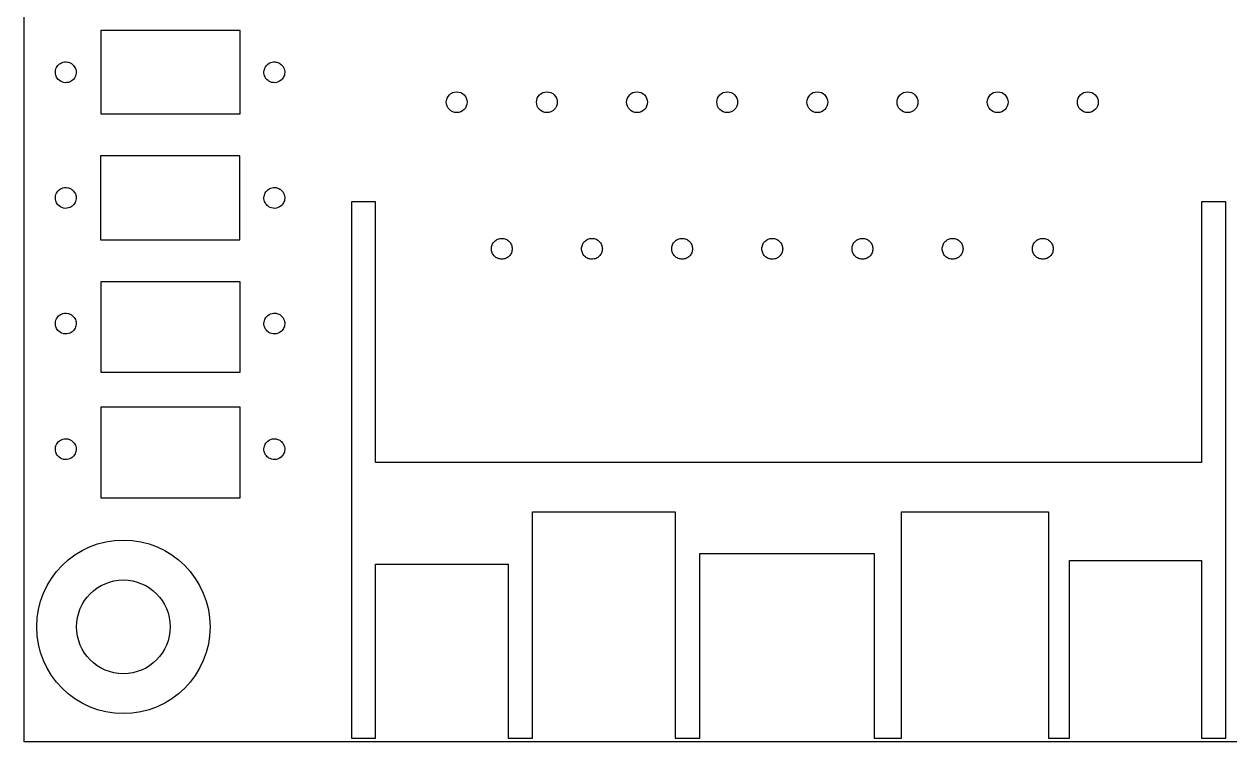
# Model space of a CAD drawing. Header units: millimetres. Extents: x -165 to 165, y -165 to 165.
# Drawn here: x -58.26 to -23.49, y 61.69 to 82.37 of the extents above; entities that cross this region are included whole.
import ezdxf

# ---------------------------------------------------------------- set-up
doc = ezdxf.new("R2010")
doc.units = ezdxf.units.MM
doc.layers.get('0').update_dxf_attribs({"linetype": 'CONTINUOUS'})

msp = doc.modelspace()

# ---------------------------------------------------------------- linework, layer by layer
for points in [[(-58.259, 104.686), (-15.259, 104.686), (-15.259, 61.686), (-58.259, 61.686)], [(-52.025, 82.18), (-56.05, 82.18), (-56.05, 79.779), (-52.025, 79.779)], [(-52.034, 78.568), (-56.059, 78.568), (-56.059, 76.156), (-52.034, 76.156)], [(-48.125, 69.737), (-48.125, 77.248), (-48.816, 77.248), (-48.816, 61.789), (-48.125, 61.789), (-48.125, 66.807), (-44.297, 66.807), (-44.297, 61.789), (-43.598, 61.789), (-43.598, 68.316), (-39.482, 68.316), (-39.482, 61.789), (-38.769, 61.789), (-38.769, 67.115), (-33.748, 67.115), (-33.748, 61.789), (-32.954, 61.789), (-32.954, 68.316), (-28.722, 68.316), (-28.722, 61.789), (-28.117, 61.789), (-28.117, 66.911), (-24.304, 66.911), (-24.304, 61.789), (-23.609, 61.789), (-23.609, 77.248), (-24.304, 77.248), (-24.304, 69.737)], [(-52.025, 74.942), (-56.05, 74.942), (-56.05, 72.341), (-52.025, 72.341)], [(-52.025, 71.331), (-56.05, 71.331), (-56.05, 68.72), (-52.025, 68.72)]]:
    msp.add_lwpolyline(points, close=True)
for centre, radius in [((-45.784, 80.117), 0.3), ((-43.184, 80.117), 0.3), ((-40.584, 80.117), 0.3), ((-37.984, 80.117), 0.3), ((-35.384, 80.117), 0.3), ((-32.784, 80.117), 0.3), ((-30.184, 80.117), 0.3), ((-27.584, 80.117), 0.3), ((-55.396, 65), 2.5), ((-55.396, 65), 1.35)]:
    msp.add_circle(centre, radius)
for points, knots in [([(-57.123, 80.686), (-57.188, 80.701), (-57.243, 80.733), (-57.286, 80.783), (-57.315, 80.817), (-57.336, 80.855), (-57.348, 80.897), (-57.355, 80.921), (-57.358, 80.945), (-57.359, 80.969), (-57.36, 80.994), (-57.358, 81.019), (-57.353, 81.043), (-57.347, 81.067), (-57.339, 81.091), (-57.328, 81.113), (-57.317, 81.135), (-57.303, 81.155), (-57.288, 81.173), (-57.259, 81.208), (-57.225, 81.234), (-57.185, 81.252), (-57.124, 81.28), (-57.061, 81.287), (-56.996, 81.273)], [0, 0, 0, 0, 0.125, 0.125, 0.125, 0.1875, 0.1875, 0.1875, 0.21875, 0.21875, 0.21875, 0.25, 0.25, 0.25, 0.28125, 0.28125, 0.28125, 0.3125, 0.3125, 0.3125, 0.375, 0.375, 0.375, 0.5, 0.5, 0.5, 0.5]), ([(-56.996, 81.273), (-56.967, 81.266), (-56.94, 81.257), (-56.916, 81.243), (-56.884, 81.226), (-56.856, 81.203), (-56.833, 81.176), (-56.803, 81.142), (-56.783, 81.104), (-56.771, 81.062), (-56.764, 81.038), (-56.76, 81.014), (-56.76, 80.99), (-56.759, 80.964), (-56.761, 80.94), (-56.766, 80.916), (-56.771, 80.892), (-56.78, 80.868), (-56.791, 80.846), (-56.802, 80.824), (-56.815, 80.803), (-56.83, 80.786), (-56.859, 80.751), (-56.894, 80.725), (-56.934, 80.707), (-56.995, 80.679), (-57.058, 80.672), (-57.123, 80.686)], [0, 0, 0, 0, 0.0625, 0.0625, 0.0625, 0.125, 0.125, 0.125, 0.1875, 0.1875, 0.1875, 0.21875, 0.21875, 0.21875, 0.25, 0.25, 0.25, 0.28125, 0.28125, 0.28125, 0.3125, 0.3125, 0.3125, 0.375, 0.375, 0.375, 0.5, 0.5, 0.5, 0.5]), ([(-50.98, 80.686), (-51.045, 80.672), (-51.108, 80.679), (-51.168, 80.707), (-51.209, 80.726), (-51.244, 80.752), (-51.272, 80.786), (-51.288, 80.804), (-51.301, 80.824), (-51.312, 80.846), (-51.323, 80.869), (-51.331, 80.892), (-51.336, 80.916), (-51.342, 80.941), (-51.344, 80.965), (-51.343, 80.99), (-51.342, 81.015), (-51.338, 81.039), (-51.332, 81.062), (-51.319, 81.105), (-51.299, 81.143), (-51.27, 81.176), (-51.226, 81.226), (-51.172, 81.259), (-51.107, 81.273)], [0.5, 0.5, 0.5, 0.5, 0.625, 0.625, 0.625, 0.6875, 0.6875, 0.6875, 0.71875, 0.71875, 0.71875, 0.75, 0.75, 0.75, 0.78125, 0.78125, 0.78125, 0.8125, 0.8125, 0.8125, 0.875, 0.875, 0.875, 1, 1, 1, 1]), ([(-51.107, 81.273), (-51.078, 81.279), (-51.049, 81.281), (-51.021, 81.279), (-50.985, 81.276), (-50.951, 81.267), (-50.918, 81.252), (-50.877, 81.233), (-50.843, 81.207), (-50.814, 81.173), (-50.799, 81.155), (-50.785, 81.135), (-50.775, 81.113), (-50.763, 81.09), (-50.755, 81.067), (-50.75, 81.043), (-50.745, 81.018), (-50.743, 80.994), (-50.743, 80.969), (-50.744, 80.944), (-50.748, 80.92), (-50.755, 80.897), (-50.767, 80.854), (-50.788, 80.816), (-50.816, 80.783), (-50.86, 80.732), (-50.915, 80.7), (-50.98, 80.686)], [0, 0, 0, 0, 0.0625, 0.0625, 0.0625, 0.125, 0.125, 0.125, 0.1875, 0.1875, 0.1875, 0.21875, 0.21875, 0.21875, 0.25, 0.25, 0.25, 0.28125, 0.28125, 0.28125, 0.3125, 0.3125, 0.3125, 0.375, 0.375, 0.375, 0.5, 0.5, 0.5, 0.5]), ([(-57.123, 77.066), (-57.188, 77.081), (-57.243, 77.113), (-57.286, 77.163), (-57.315, 77.197), (-57.336, 77.235), (-57.348, 77.277), (-57.355, 77.301), (-57.358, 77.325), (-57.359, 77.349), (-57.36, 77.374), (-57.358, 77.399), (-57.353, 77.423), (-57.347, 77.447), (-57.339, 77.471), (-57.328, 77.493), (-57.317, 77.515), (-57.303, 77.535), (-57.288, 77.553), (-57.259, 77.588), (-57.225, 77.614), (-57.185, 77.632), (-57.124, 77.66), (-57.061, 77.667), (-56.996, 77.653)], [0, 0, 0, 0, 0.125, 0.125, 0.125, 0.1875, 0.1875, 0.1875, 0.21875, 0.21875, 0.21875, 0.25, 0.25, 0.25, 0.28125, 0.28125, 0.28125, 0.3125, 0.3125, 0.3125, 0.375, 0.375, 0.375, 0.5, 0.5, 0.5, 0.5]), ([(-56.996, 77.653), (-56.967, 77.646), (-56.94, 77.637), (-56.916, 77.623), (-56.884, 77.606), (-56.856, 77.583), (-56.833, 77.556), (-56.803, 77.522), (-56.783, 77.484), (-56.771, 77.442), (-56.764, 77.418), (-56.76, 77.394), (-56.76, 77.37), (-56.759, 77.344), (-56.761, 77.32), (-56.766, 77.296), (-56.771, 77.272), (-56.78, 77.248), (-56.791, 77.226), (-56.802, 77.204), (-56.815, 77.183), (-56.83, 77.166), (-56.859, 77.131), (-56.894, 77.105), (-56.934, 77.087), (-56.995, 77.059), (-57.058, 77.052), (-57.123, 77.066)], [0, 0, 0, 0, 0.0625, 0.0625, 0.0625, 0.125, 0.125, 0.125, 0.1875, 0.1875, 0.1875, 0.21875, 0.21875, 0.21875, 0.25, 0.25, 0.25, 0.28125, 0.28125, 0.28125, 0.3125, 0.3125, 0.3125, 0.375, 0.375, 0.375, 0.5, 0.5, 0.5, 0.5]), ([(-50.98, 77.066), (-51.045, 77.052), (-51.108, 77.059), (-51.168, 77.087), (-51.209, 77.106), (-51.244, 77.132), (-51.272, 77.166), (-51.288, 77.184), (-51.301, 77.204), (-51.312, 77.226), (-51.323, 77.249), (-51.331, 77.272), (-51.336, 77.296), (-51.342, 77.321), (-51.344, 77.345), (-51.343, 77.37), (-51.342, 77.395), (-51.338, 77.419), (-51.332, 77.442), (-51.319, 77.485), (-51.299, 77.523), (-51.27, 77.556), (-51.226, 77.606), (-51.172, 77.639), (-51.107, 77.653)], [0.5, 0.5, 0.5, 0.5, 0.625, 0.625, 0.625, 0.6875, 0.6875, 0.6875, 0.71875, 0.71875, 0.71875, 0.75, 0.75, 0.75, 0.78125, 0.78125, 0.78125, 0.8125, 0.8125, 0.8125, 0.875, 0.875, 0.875, 1, 1, 1, 1]), ([(-51.107, 77.653), (-51.078, 77.659), (-51.049, 77.661), (-51.021, 77.659), (-50.985, 77.656), (-50.951, 77.647), (-50.918, 77.632), (-50.877, 77.613), (-50.843, 77.587), (-50.814, 77.553), (-50.799, 77.535), (-50.785, 77.515), (-50.775, 77.493), (-50.763, 77.47), (-50.755, 77.447), (-50.75, 77.423), (-50.745, 77.398), (-50.743, 77.374), (-50.743, 77.349), (-50.744, 77.324), (-50.748, 77.3), (-50.755, 77.277), (-50.767, 77.234), (-50.788, 77.196), (-50.816, 77.163), (-50.86, 77.112), (-50.915, 77.08), (-50.98, 77.066)], [0, 0, 0, 0, 0.0625, 0.0625, 0.0625, 0.125, 0.125, 0.125, 0.1875, 0.1875, 0.1875, 0.21875, 0.21875, 0.21875, 0.25, 0.25, 0.25, 0.28125, 0.28125, 0.28125, 0.3125, 0.3125, 0.3125, 0.375, 0.375, 0.375, 0.5, 0.5, 0.5, 0.5]), ([(-44.484, 75.595), (-44.525, 75.595), (-44.564, 75.603), (-44.601, 75.618), (-44.637, 75.634), (-44.669, 75.655), (-44.696, 75.683), (-44.724, 75.711), (-44.745, 75.742), (-44.76, 75.778), (-44.776, 75.816), (-44.784, 75.854), (-44.784, 75.895), (-44.784, 75.936), (-44.776, 75.975), (-44.76, 76.011), (-44.745, 76.048), (-44.724, 76.079), (-44.696, 76.107), (-44.668, 76.135), (-44.636, 76.156), (-44.601, 76.171), (-44.563, 76.187), (-44.525, 76.195), (-44.484, 76.195)], [0.5, 0.5, 0.5, 0.5, 0.5625, 0.5625, 0.5625, 0.625, 0.625, 0.625, 0.6875, 0.6875, 0.6875, 0.75, 0.75, 0.75, 0.8125, 0.8125, 0.8125, 0.875, 0.875, 0.875, 0.9375, 0.9375, 0.9375, 1, 1, 1, 1]), ([(-44.484, 76.195), (-44.443, 76.195), (-44.404, 76.187), (-44.367, 76.171), (-44.331, 76.156), (-44.299, 76.134), (-44.272, 76.107), (-44.244, 76.079), (-44.223, 76.047), (-44.208, 76.011), (-44.192, 75.974), (-44.184, 75.935), (-44.184, 75.895), (-44.184, 75.854), (-44.192, 75.815), (-44.208, 75.778), (-44.223, 75.742), (-44.244, 75.71), (-44.272, 75.683), (-44.3, 75.655), (-44.332, 75.633), (-44.367, 75.618), (-44.405, 75.603), (-44.444, 75.595), (-44.484, 75.595)], [0, 0, 0, 0, 0.0625, 0.0625, 0.0625, 0.125, 0.125, 0.125, 0.1875, 0.1875, 0.1875, 0.25, 0.25, 0.25, 0.3125, 0.3125, 0.3125, 0.375, 0.375, 0.375, 0.4375, 0.4375, 0.4375, 0.5, 0.5, 0.5, 0.5]), ([(-41.884, 75.595), (-41.925, 75.595), (-41.964, 75.603), (-42.001, 75.618), (-42.037, 75.634), (-42.069, 75.655), (-42.096, 75.683), (-42.124, 75.711), (-42.145, 75.742), (-42.16, 75.778), (-42.176, 75.816), (-42.184, 75.854), (-42.184, 75.895), (-42.184, 75.936), (-42.176, 75.975), (-42.16, 76.011), (-42.145, 76.048), (-42.124, 76.079), (-42.096, 76.107), (-42.068, 76.135), (-42.036, 76.156), (-42.001, 76.171), (-41.963, 76.187), (-41.925, 76.195), (-41.884, 76.195)], [0.5, 0.5, 0.5, 0.5, 0.5625, 0.5625, 0.5625, 0.625, 0.625, 0.625, 0.6875, 0.6875, 0.6875, 0.75, 0.75, 0.75, 0.8125, 0.8125, 0.8125, 0.875, 0.875, 0.875, 0.9375, 0.9375, 0.9375, 1, 1, 1, 1]), ([(-41.884, 76.195), (-41.843, 76.195), (-41.804, 76.187), (-41.767, 76.171), (-41.731, 76.156), (-41.699, 76.134), (-41.672, 76.107), (-41.644, 76.079), (-41.623, 76.047), (-41.608, 76.011), (-41.592, 75.974), (-41.584, 75.935), (-41.584, 75.895), (-41.584, 75.854), (-41.592, 75.815), (-41.608, 75.778), (-41.623, 75.742), (-41.644, 75.71), (-41.672, 75.683), (-41.7, 75.655), (-41.732, 75.633), (-41.767, 75.618), (-41.805, 75.603), (-41.844, 75.595), (-41.884, 75.595)], [0, 0, 0, 0, 0.0625, 0.0625, 0.0625, 0.125, 0.125, 0.125, 0.1875, 0.1875, 0.1875, 0.25, 0.25, 0.25, 0.3125, 0.3125, 0.3125, 0.375, 0.375, 0.375, 0.4375, 0.4375, 0.4375, 0.5, 0.5, 0.5, 0.5]), ([(-39.284, 75.595), (-39.325, 75.595), (-39.364, 75.603), (-39.401, 75.618), (-39.437, 75.634), (-39.469, 75.655), (-39.496, 75.683), (-39.524, 75.711), (-39.545, 75.742), (-39.56, 75.778), (-39.576, 75.816), (-39.584, 75.854), (-39.584, 75.895), (-39.584, 75.936), (-39.576, 75.975), (-39.56, 76.011), (-39.545, 76.048), (-39.524, 76.079), (-39.496, 76.107), (-39.468, 76.135), (-39.436, 76.156), (-39.401, 76.171), (-39.363, 76.187), (-39.325, 76.195), (-39.284, 76.195)], [0.5, 0.5, 0.5, 0.5, 0.5625, 0.5625, 0.5625, 0.625, 0.625, 0.625, 0.6875, 0.6875, 0.6875, 0.75, 0.75, 0.75, 0.8125, 0.8125, 0.8125, 0.875, 0.875, 0.875, 0.9375, 0.9375, 0.9375, 1, 1, 1, 1]), ([(-39.284, 76.195), (-39.243, 76.195), (-39.204, 76.187), (-39.167, 76.171), (-39.131, 76.156), (-39.099, 76.134), (-39.072, 76.107), (-39.044, 76.079), (-39.023, 76.047), (-39.008, 76.011), (-38.992, 75.974), (-38.984, 75.935), (-38.984, 75.895), (-38.984, 75.854), (-38.992, 75.815), (-39.008, 75.778), (-39.023, 75.742), (-39.044, 75.71), (-39.072, 75.683), (-39.1, 75.655), (-39.132, 75.633), (-39.167, 75.618), (-39.205, 75.603), (-39.244, 75.595), (-39.284, 75.595)], [0, 0, 0, 0, 0.0625, 0.0625, 0.0625, 0.125, 0.125, 0.125, 0.1875, 0.1875, 0.1875, 0.25, 0.25, 0.25, 0.3125, 0.3125, 0.3125, 0.375, 0.375, 0.375, 0.4375, 0.4375, 0.4375, 0.5, 0.5, 0.5, 0.5]), ([(-36.684, 75.595), (-36.725, 75.595), (-36.764, 75.603), (-36.801, 75.618), (-36.837, 75.634), (-36.869, 75.655), (-36.896, 75.683), (-36.924, 75.711), (-36.945, 75.742), (-36.96, 75.778), (-36.976, 75.816), (-36.984, 75.854), (-36.984, 75.895), (-36.984, 75.936), (-36.976, 75.975), (-36.96, 76.011), (-36.945, 76.048), (-36.924, 76.079), (-36.896, 76.107), (-36.868, 76.135), (-36.836, 76.156), (-36.801, 76.171), (-36.763, 76.187), (-36.725, 76.195), (-36.684, 76.195)], [0.5, 0.5, 0.5, 0.5, 0.5625, 0.5625, 0.5625, 0.625, 0.625, 0.625, 0.6875, 0.6875, 0.6875, 0.75, 0.75, 0.75, 0.8125, 0.8125, 0.8125, 0.875, 0.875, 0.875, 0.9375, 0.9375, 0.9375, 1, 1, 1, 1]), ([(-36.684, 76.195), (-36.643, 76.195), (-36.604, 76.187), (-36.567, 76.171), (-36.531, 76.156), (-36.499, 76.134), (-36.472, 76.107), (-36.444, 76.079), (-36.423, 76.047), (-36.408, 76.011), (-36.392, 75.974), (-36.384, 75.935), (-36.384, 75.895), (-36.384, 75.854), (-36.392, 75.815), (-36.408, 75.778), (-36.423, 75.742), (-36.444, 75.71), (-36.472, 75.683), (-36.5, 75.655), (-36.532, 75.633), (-36.567, 75.618), (-36.605, 75.603), (-36.644, 75.595), (-36.684, 75.595)], [0, 0, 0, 0, 0.0625, 0.0625, 0.0625, 0.125, 0.125, 0.125, 0.1875, 0.1875, 0.1875, 0.25, 0.25, 0.25, 0.3125, 0.3125, 0.3125, 0.375, 0.375, 0.375, 0.4375, 0.4375, 0.4375, 0.5, 0.5, 0.5, 0.5]), ([(-34.084, 75.595), (-34.125, 75.595), (-34.164, 75.603), (-34.201, 75.618), (-34.237, 75.634), (-34.269, 75.655), (-34.296, 75.683), (-34.324, 75.711), (-34.345, 75.742), (-34.36, 75.778), (-34.376, 75.816), (-34.384, 75.854), (-34.384, 75.895), (-34.384, 75.936), (-34.376, 75.975), (-34.36, 76.011), (-34.345, 76.048), (-34.324, 76.079), (-34.296, 76.107), (-34.268, 76.135), (-34.236, 76.156), (-34.201, 76.171), (-34.163, 76.187), (-34.125, 76.195), (-34.084, 76.195)], [0.5, 0.5, 0.5, 0.5, 0.5625, 0.5625, 0.5625, 0.625, 0.625, 0.625, 0.6875, 0.6875, 0.6875, 0.75, 0.75, 0.75, 0.8125, 0.8125, 0.8125, 0.875, 0.875, 0.875, 0.9375, 0.9375, 0.9375, 1, 1, 1, 1]), ([(-34.084, 76.195), (-34.043, 76.195), (-34.004, 76.187), (-33.967, 76.171), (-33.931, 76.156), (-33.899, 76.134), (-33.872, 76.107), (-33.844, 76.079), (-33.823, 76.047), (-33.808, 76.011), (-33.792, 75.974), (-33.784, 75.935), (-33.784, 75.895), (-33.784, 75.854), (-33.792, 75.815), (-33.808, 75.778), (-33.823, 75.742), (-33.844, 75.71), (-33.872, 75.683), (-33.9, 75.655), (-33.932, 75.633), (-33.967, 75.618), (-34.005, 75.603), (-34.044, 75.595), (-34.084, 75.595)], [0, 0, 0, 0, 0.0625, 0.0625, 0.0625, 0.125, 0.125, 0.125, 0.1875, 0.1875, 0.1875, 0.25, 0.25, 0.25, 0.3125, 0.3125, 0.3125, 0.375, 0.375, 0.375, 0.4375, 0.4375, 0.4375, 0.5, 0.5, 0.5, 0.5]), ([(-31.484, 75.595), (-31.525, 75.595), (-31.564, 75.603), (-31.601, 75.618), (-31.637, 75.634), (-31.669, 75.655), (-31.696, 75.683), (-31.724, 75.711), (-31.745, 75.742), (-31.76, 75.778), (-31.776, 75.816), (-31.784, 75.854), (-31.784, 75.895), (-31.784, 75.936), (-31.776, 75.975), (-31.76, 76.011), (-31.745, 76.048), (-31.724, 76.079), (-31.696, 76.107), (-31.668, 76.135), (-31.636, 76.156), (-31.601, 76.171), (-31.563, 76.187), (-31.525, 76.195), (-31.484, 76.195)], [0.5, 0.5, 0.5, 0.5, 0.5625, 0.5625, 0.5625, 0.625, 0.625, 0.625, 0.6875, 0.6875, 0.6875, 0.75, 0.75, 0.75, 0.8125, 0.8125, 0.8125, 0.875, 0.875, 0.875, 0.9375, 0.9375, 0.9375, 1, 1, 1, 1]), ([(-31.484, 76.195), (-31.443, 76.195), (-31.404, 76.187), (-31.367, 76.171), (-31.331, 76.156), (-31.299, 76.134), (-31.272, 76.107), (-31.244, 76.079), (-31.223, 76.047), (-31.208, 76.011), (-31.192, 75.974), (-31.184, 75.935), (-31.184, 75.895), (-31.184, 75.854), (-31.192, 75.815), (-31.208, 75.778), (-31.223, 75.742), (-31.244, 75.71), (-31.272, 75.683), (-31.3, 75.655), (-31.332, 75.633), (-31.367, 75.618), (-31.405, 75.603), (-31.444, 75.595), (-31.484, 75.595)], [0, 0, 0, 0, 0.0625, 0.0625, 0.0625, 0.125, 0.125, 0.125, 0.1875, 0.1875, 0.1875, 0.25, 0.25, 0.25, 0.3125, 0.3125, 0.3125, 0.375, 0.375, 0.375, 0.4375, 0.4375, 0.4375, 0.5, 0.5, 0.5, 0.5]), ([(-28.884, 75.595), (-28.925, 75.595), (-28.964, 75.603), (-29.001, 75.618), (-29.037, 75.634), (-29.069, 75.655), (-29.096, 75.683), (-29.124, 75.711), (-29.145, 75.742), (-29.16, 75.778), (-29.176, 75.816), (-29.184, 75.854), (-29.184, 75.895), (-29.184, 75.936), (-29.176, 75.975), (-29.16, 76.011), (-29.145, 76.048), (-29.124, 76.079), (-29.096, 76.107), (-29.068, 76.135), (-29.036, 76.156), (-29.001, 76.171), (-28.963, 76.187), (-28.925, 76.195), (-28.884, 76.195)], [0.5, 0.5, 0.5, 0.5, 0.5625, 0.5625, 0.5625, 0.625, 0.625, 0.625, 0.6875, 0.6875, 0.6875, 0.75, 0.75, 0.75, 0.8125, 0.8125, 0.8125, 0.875, 0.875, 0.875, 0.9375, 0.9375, 0.9375, 1, 1, 1, 1]), ([(-28.884, 76.195), (-28.843, 76.195), (-28.804, 76.187), (-28.767, 76.171), (-28.731, 76.156), (-28.699, 76.134), (-28.672, 76.107), (-28.644, 76.079), (-28.623, 76.047), (-28.608, 76.011), (-28.592, 75.974), (-28.584, 75.935), (-28.584, 75.895), (-28.584, 75.854), (-28.592, 75.815), (-28.608, 75.778), (-28.623, 75.742), (-28.644, 75.71), (-28.672, 75.683), (-28.7, 75.655), (-28.732, 75.633), (-28.767, 75.618), (-28.805, 75.603), (-28.844, 75.595), (-28.884, 75.595)], [0, 0, 0, 0, 0.0625, 0.0625, 0.0625, 0.125, 0.125, 0.125, 0.1875, 0.1875, 0.1875, 0.25, 0.25, 0.25, 0.3125, 0.3125, 0.3125, 0.375, 0.375, 0.375, 0.4375, 0.4375, 0.4375, 0.5, 0.5, 0.5, 0.5]), ([(-57.123, 73.446), (-57.188, 73.461), (-57.243, 73.493), (-57.286, 73.543), (-57.315, 73.577), (-57.336, 73.615), (-57.348, 73.657), (-57.355, 73.681), (-57.358, 73.705), (-57.359, 73.729), (-57.36, 73.754), (-57.358, 73.779), (-57.353, 73.803), (-57.347, 73.827), (-57.339, 73.851), (-57.328, 73.873), (-57.317, 73.895), (-57.303, 73.915), (-57.288, 73.933), (-57.259, 73.968), (-57.225, 73.994), (-57.185, 74.012), (-57.124, 74.04), (-57.061, 74.047), (-56.996, 74.033)], [0, 0, 0, 0, 0.125, 0.125, 0.125, 0.1875, 0.1875, 0.1875, 0.21875, 0.21875, 0.21875, 0.25, 0.25, 0.25, 0.28125, 0.28125, 0.28125, 0.3125, 0.3125, 0.3125, 0.375, 0.375, 0.375, 0.5, 0.5, 0.5, 0.5]), ([(-56.996, 74.033), (-56.967, 74.026), (-56.94, 74.017), (-56.916, 74.003), (-56.884, 73.986), (-56.856, 73.963), (-56.833, 73.936), (-56.803, 73.902), (-56.783, 73.864), (-56.771, 73.822), (-56.764, 73.798), (-56.76, 73.774), (-56.76, 73.75), (-56.759, 73.724), (-56.761, 73.7), (-56.766, 73.676), (-56.771, 73.652), (-56.78, 73.628), (-56.791, 73.606), (-56.802, 73.584), (-56.815, 73.563), (-56.83, 73.546), (-56.859, 73.511), (-56.894, 73.485), (-56.934, 73.467), (-56.995, 73.439), (-57.058, 73.432), (-57.123, 73.446)], [0, 0, 0, 0, 0.0625, 0.0625, 0.0625, 0.125, 0.125, 0.125, 0.1875, 0.1875, 0.1875, 0.21875, 0.21875, 0.21875, 0.25, 0.25, 0.25, 0.28125, 0.28125, 0.28125, 0.3125, 0.3125, 0.3125, 0.375, 0.375, 0.375, 0.5, 0.5, 0.5, 0.5]), ([(-50.98, 73.446), (-51.045, 73.432), (-51.108, 73.439), (-51.168, 73.467), (-51.209, 73.486), (-51.244, 73.512), (-51.272, 73.546), (-51.288, 73.564), (-51.301, 73.584), (-51.312, 73.606), (-51.323, 73.629), (-51.331, 73.652), (-51.336, 73.676), (-51.342, 73.701), (-51.344, 73.725), (-51.343, 73.75), (-51.342, 73.775), (-51.338, 73.799), (-51.332, 73.822), (-51.319, 73.865), (-51.299, 73.903), (-51.27, 73.936), (-51.226, 73.986), (-51.172, 74.019), (-51.107, 74.033)], [0.5, 0.5, 0.5, 0.5, 0.625, 0.625, 0.625, 0.6875, 0.6875, 0.6875, 0.71875, 0.71875, 0.71875, 0.75, 0.75, 0.75, 0.78125, 0.78125, 0.78125, 0.8125, 0.8125, 0.8125, 0.875, 0.875, 0.875, 1, 1, 1, 1]), ([(-51.107, 74.033), (-51.078, 74.039), (-51.049, 74.041), (-51.021, 74.039), (-50.985, 74.036), (-50.951, 74.027), (-50.918, 74.012), (-50.877, 73.993), (-50.843, 73.967), (-50.814, 73.933), (-50.799, 73.915), (-50.785, 73.895), (-50.775, 73.873), (-50.763, 73.85), (-50.755, 73.827), (-50.75, 73.803), (-50.745, 73.778), (-50.743, 73.754), (-50.743, 73.729), (-50.744, 73.704), (-50.748, 73.68), (-50.755, 73.657), (-50.767, 73.614), (-50.788, 73.576), (-50.816, 73.543), (-50.86, 73.492), (-50.915, 73.46), (-50.98, 73.446)], [0, 0, 0, 0, 0.0625, 0.0625, 0.0625, 0.125, 0.125, 0.125, 0.1875, 0.1875, 0.1875, 0.21875, 0.21875, 0.21875, 0.25, 0.25, 0.25, 0.28125, 0.28125, 0.28125, 0.3125, 0.3125, 0.3125, 0.375, 0.375, 0.375, 0.5, 0.5, 0.5, 0.5]), ([(-57.123, 69.826), (-57.188, 69.841), (-57.243, 69.873), (-57.286, 69.923), (-57.315, 69.957), (-57.336, 69.995), (-57.348, 70.037), (-57.355, 70.061), (-57.358, 70.085), (-57.359, 70.109), (-57.36, 70.134), (-57.358, 70.159), (-57.353, 70.183), (-57.347, 70.207), (-57.339, 70.231), (-57.328, 70.253), (-57.317, 70.275), (-57.303, 70.295), (-57.288, 70.313), (-57.259, 70.348), (-57.225, 70.374), (-57.185, 70.392), (-57.124, 70.42), (-57.061, 70.427), (-56.996, 70.413)], [0, 0, 0, 0, 0.125, 0.125, 0.125, 0.1875, 0.1875, 0.1875, 0.21875, 0.21875, 0.21875, 0.25, 0.25, 0.25, 0.28125, 0.28125, 0.28125, 0.3125, 0.3125, 0.3125, 0.375, 0.375, 0.375, 0.5, 0.5, 0.5, 0.5]), ([(-56.996, 70.413), (-56.967, 70.406), (-56.94, 70.397), (-56.916, 70.383), (-56.884, 70.366), (-56.856, 70.343), (-56.833, 70.316), (-56.803, 70.282), (-56.783, 70.244), (-56.771, 70.202), (-56.764, 70.178), (-56.76, 70.154), (-56.76, 70.13), (-56.759, 70.104), (-56.761, 70.08), (-56.766, 70.056), (-56.771, 70.032), (-56.78, 70.008), (-56.791, 69.986), (-56.802, 69.964), (-56.815, 69.943), (-56.83, 69.926), (-56.859, 69.891), (-56.894, 69.865), (-56.934, 69.847), (-56.995, 69.819), (-57.058, 69.812), (-57.123, 69.826)], [0, 0, 0, 0, 0.0625, 0.0625, 0.0625, 0.125, 0.125, 0.125, 0.1875, 0.1875, 0.1875, 0.21875, 0.21875, 0.21875, 0.25, 0.25, 0.25, 0.28125, 0.28125, 0.28125, 0.3125, 0.3125, 0.3125, 0.375, 0.375, 0.375, 0.5, 0.5, 0.5, 0.5]), ([(-50.98, 69.826), (-51.045, 69.812), (-51.108, 69.819), (-51.168, 69.847), (-51.209, 69.866), (-51.244, 69.892), (-51.272, 69.926), (-51.288, 69.944), (-51.301, 69.964), (-51.312, 69.986), (-51.323, 70.009), (-51.331, 70.032), (-51.336, 70.056), (-51.342, 70.081), (-51.344, 70.105), (-51.343, 70.13), (-51.342, 70.155), (-51.338, 70.179), (-51.332, 70.202), (-51.319, 70.245), (-51.299, 70.283), (-51.27, 70.316), (-51.226, 70.366), (-51.172, 70.399), (-51.107, 70.413)], [0.5, 0.5, 0.5, 0.5, 0.625, 0.625, 0.625, 0.6875, 0.6875, 0.6875, 0.71875, 0.71875, 0.71875, 0.75, 0.75, 0.75, 0.78125, 0.78125, 0.78125, 0.8125, 0.8125, 0.8125, 0.875, 0.875, 0.875, 1, 1, 1, 1]), ([(-51.107, 70.413), (-51.078, 70.419), (-51.049, 70.421), (-51.021, 70.419), (-50.985, 70.416), (-50.951, 70.407), (-50.918, 70.392), (-50.877, 70.373), (-50.843, 70.347), (-50.814, 70.313), (-50.799, 70.295), (-50.785, 70.275), (-50.775, 70.253), (-50.763, 70.23), (-50.755, 70.207), (-50.75, 70.183), (-50.745, 70.158), (-50.743, 70.134), (-50.743, 70.109), (-50.744, 70.084), (-50.748, 70.06), (-50.755, 70.037), (-50.767, 69.994), (-50.788, 69.956), (-50.816, 69.923), (-50.86, 69.872), (-50.915, 69.84), (-50.98, 69.826)], [0, 0, 0, 0, 0.0625, 0.0625, 0.0625, 0.125, 0.125, 0.125, 0.1875, 0.1875, 0.1875, 0.21875, 0.21875, 0.21875, 0.25, 0.25, 0.25, 0.28125, 0.28125, 0.28125, 0.3125, 0.3125, 0.3125, 0.375, 0.375, 0.375, 0.5, 0.5, 0.5, 0.5])]:
    msp.add_open_spline(points, degree=3, knots=knots)

doc.saveas('drawing.dxf')
